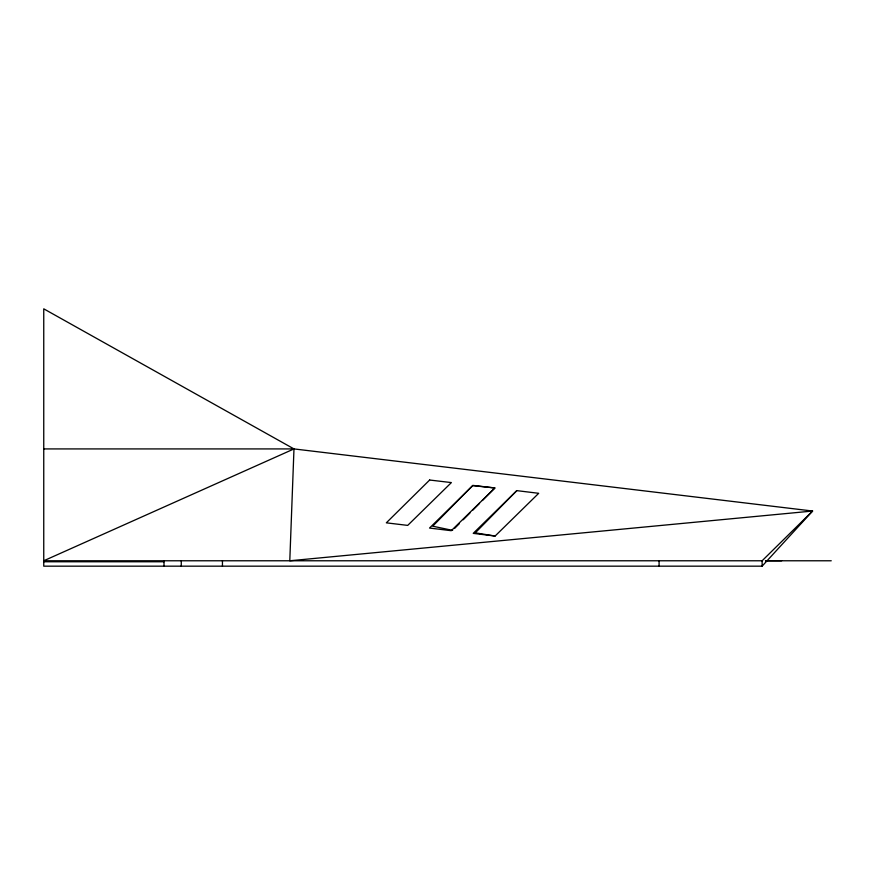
<?xml version="1.0" encoding="UTF-8"?>
<svg xmlns="http://www.w3.org/2000/svg" width="875" height="875" viewBox="0 0 875 875"><rect width="100%" height="100%" fill="white"/><g stroke="black" fill="none" stroke-linecap="round" stroke-linejoin="round"><path stroke-width="1.31" d="M293.978 448.919L289.789 560.777L812.602 511.033L762.125 566.169L43.75 566.169L43.75 308.831L293.978 448.919L812.602 511.033L762.125 560.777L43.75 560.777L293.978 448.919L43.75 448.919M516.808 490.634L475.278 532.853L495.108 536.036L538.705 493.303L516.808 490.634L473.211 533.367L495.108 536.036M454.552 528.467L459.353 523.644M463.192 519.783L469.919 513.034M472.795 510.147L479.522 503.398M482.398 500.5L494.878 487.966L472.806 485.384L432.698 526.181L452.627 530.392M765.57 560.777L831.25 560.777M765.45 560.777L781.627 560.777M43.75 561.761L164.008 561.761M762.125 560.777L762.125 566.169M659.083 560.777L659.083 566.169M222.447 560.777L222.447 566.169M181.267 560.777L181.267 566.169M164.008 560.777L164.008 566.169M429.647 480.025L386.312 522.834L407.706 525.394L451.391 482.584L429.647 480.025M472.806 485.625L429.527 528.052L451.281 530.698L494.878 487.966L472.806 485.625"/></g></svg>
